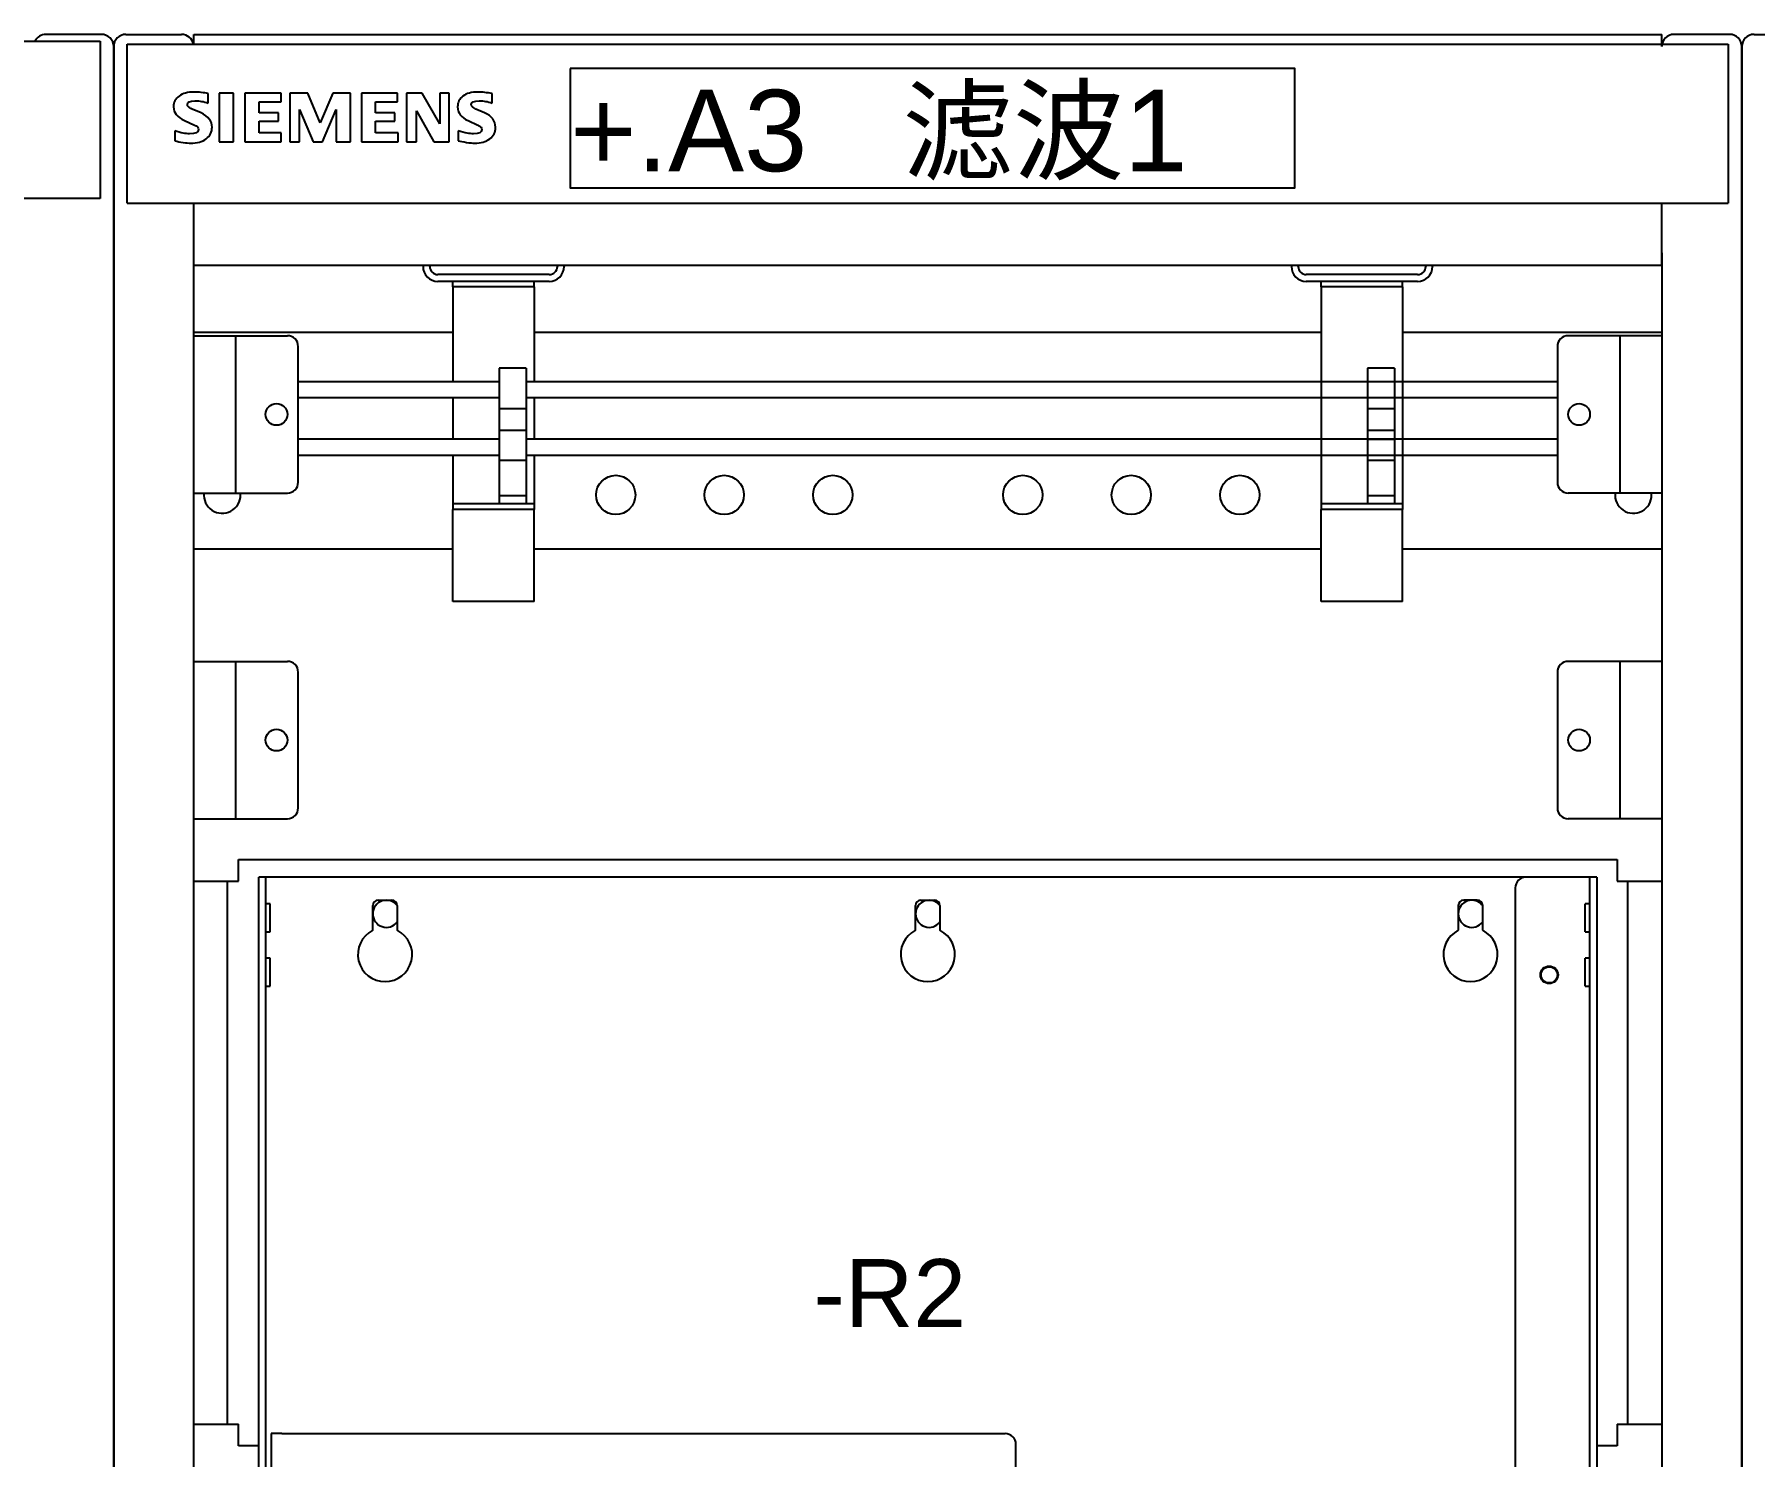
# Model space of a CAD drawing. Header units: inches. Extents: x 0 to 420, y 0 to 297.
# Drawn here: x 152.8 to 203.5, y 197.2 to 239.1 of the extents above; entities that cross this region are included whole.
import ezdxf
from ezdxf.enums import TextEntityAlignment as Align

# ---------------------------------------------------------------- set-up
doc = ezdxf.new("R2010")
doc.units = ezdxf.units.IN
doc.layers.add('Default', color=7, linetype='Continuous')
doc.layers.add('DV1_Default', color=7, linetype='Continuous')
doc.styles.add('SEACAD_arial_ttf', font='arial.ttf', dxfattribs={"height": 0.2})

# ---------------------------------------------------------------- blocks, each defined once
blk = doc.blocks.new('SE')
at = {"layer": 'DV1_Default', "color": 7, "linetype": 'Continuous', "ltscale": 25.4}
for p, q in [((107.545, 238.932), (154.745, 238.932)), ((154.785, 239.132), (153.145, 239.132)), ((154.785, 239.132), (153.145, 239.132)), ((154.745, 238.932), (154.745, 234.292)), ((155.505, 239.132), (157.145, 239.132)), ((155.505, 239.132), (157.145, 239.132)), ((157.505, 239.132), (200.785, 239.132)), ((157.505, 238.841), (157.505, 239.132)), ((200.785, 238.772), (200.785, 239.132)), ((202.785, 239.132), (201.145, 239.132)), ((202.785, 239.132), (201.145, 239.132)), ((203.505, 239.132), (205.145, 239.132)), ((203.505, 239.132), (205.145, 239.132)), ((155.145, 238.772), (155.145, 63.492)), ((155.145, 238.772), (155.145, 235.761)), ((155.145, 63.492), (155.145, 238.772)), ((155.145, 238.772), (155.145, 235.761)), ((155.145, 238.772), (155.145, 63.492)), ((155.145, 238.772), (155.145, 235.761)), ((155.539, 234.161), (155.539, 238.841)), ((155.539, 238.841), (202.739, 238.841)), ((202.739, 238.841), (202.739, 234.161)), ((203.145, 238.772), (203.145, 63.492)), ((203.145, 238.772), (203.145, 235.761)), ((203.145, 63.492), (203.145, 238.772)), ((203.145, 238.772), (203.145, 235.761)), ((203.145, 238.772), (203.145, 63.492)), ((203.145, 238.772), (203.145, 235.761)), ((203.145, 63.492), (203.145, 238.772)), ((203.145, 238.772), (203.145, 235.761)), ((157.931, 237.108), (157.931, 237.386)), ((158.677, 237.401), (158.255, 237.401)), ((158.255, 237.401), (158.255, 235.961)), ((158.677, 235.961), (158.677, 237.401)), ((160.087, 237.401), (159.016, 237.401)), ((159.016, 237.401), (159.016, 235.961)), ((160.087, 237.142), (160.087, 237.401)), ((160.865, 237.401), (160.342, 237.401)), ((160.342, 237.401), (160.342, 235.961)), ((161.234, 236.525), (160.865, 237.401)), ((161.607, 237.401), (161.234, 236.525)), ((162.126, 237.401), (161.607, 237.401)), ((162.126, 235.961), (162.126, 237.401)), ((163.516, 237.401), (162.449, 237.401)), ((162.449, 237.401), (162.449, 235.961)), ((163.516, 237.142), (163.516, 237.401)), ((164.244, 237.401), (163.776, 237.401)), ((163.776, 237.401), (163.776, 235.961)), ((164.762, 236.495), (164.244, 237.401)), ((165.04, 237.401), (164.762, 237.401)), ((164.762, 237.401), (164.762, 236.495)), ((165.04, 235.961), (165.04, 237.401)), ((166.302, 237.108), (166.302, 237.386)), ((157.722, 236.818), (157.462, 236.932)), ((159.439, 236.818), (159.439, 237.142)), ((159.439, 237.142), (160.087, 237.142)), ((160.621, 235.961), (160.621, 236.914)), ((160.621, 236.914), (161.025, 235.961)), ((161.299, 235.961), (161.707, 236.914)), ((161.707, 236.914), (161.707, 235.961)), ((162.868, 236.818), (162.868, 237.142)), ((162.868, 237.142), (163.516, 237.142)), ((164.069, 235.961), (164.069, 236.88)), ((164.069, 236.88), (164.587, 235.961)), ((166.077, 236.818), (165.818, 236.932)), ((157.234, 236.59), (157.527, 236.46)), ((160.004, 236.818), (159.439, 236.818)), ((159.439, 236.232), (159.439, 236.575)), ((159.439, 236.575), (160.004, 236.575)), ((160.004, 236.575), (160.004, 236.818)), ((163.437, 236.818), (162.868, 236.818)), ((162.868, 236.232), (162.868, 236.575)), ((162.868, 236.575), (163.437, 236.575)), ((163.437, 236.575), (163.437, 236.818)), ((165.593, 236.59), (165.882, 236.46)), ((156.944, 236.286), (156.944, 235.992)), ((158.255, 235.961), (158.677, 235.961)), ((159.016, 235.961), (160.087, 235.961)), ((160.087, 236.232), (159.439, 236.232)), ((160.087, 235.961), (160.087, 236.232)), ((160.342, 235.961), (160.621, 235.961)), ((161.025, 235.961), (161.299, 235.961)), ((161.707, 235.961), (162.126, 235.961)), ((162.449, 235.961), (163.536, 235.961)), ((163.536, 236.232), (162.868, 236.232)), ((163.536, 235.961), (163.536, 236.232)), ((163.776, 235.961), (164.069, 235.961)), ((164.587, 235.961), (165.04, 235.961)), ((165.3, 236.286), (165.3, 235.992)), ((154.745, 234.292), (107.545, 234.292)), ((155.539, 234.161), (202.739, 234.161)), ((157.505, 232.692), (157.505, 234.161)), ((200.785, 232.692), (200.785, 234.161)), ((157.505, 232.332), (157.505, 232.692)), ((157.505, 69.572), (157.505, 232.692)), ((157.505, 232.332), (200.785, 232.332)), ((164.265, 232.332), (164.265, 232.292)), ((164.465, 232.292), (164.465, 232.332)), ((168.225, 232.332), (168.225, 232.292)), ((168.425, 232.332), (168.425, 232.292)), ((189.865, 232.332), (189.865, 232.292)), ((190.065, 232.292), (190.065, 232.332)), ((193.825, 232.332), (193.825, 232.292)), ((194.025, 232.332), (194.025, 232.292)), ((200.785, 232.332), (200.785, 232.692)), ((200.785, 232.692), (200.785, 69.572)), ((167.985, 232.052), (164.705, 232.052)), ((167.985, 231.852), (164.705, 231.852)), ((165.145, 231.692), (165.145, 231.852)), ((167.545, 231.692), (167.545, 231.852)), ((193.585, 232.052), (190.305, 232.052)), ((193.585, 231.852), (190.305, 231.852)), ((190.745, 231.692), (190.745, 231.852)), ((193.145, 231.692), (193.145, 231.852)), ((167.545, 231.692), (165.145, 231.692)), ((165.145, 231.692), (165.145, 231.532)), ((165.145, 231.532), (165.145, 228.905)), ((167.545, 231.692), (167.545, 231.532)), ((167.545, 231.532), (167.545, 228.905)), ((193.145, 231.692), (190.745, 231.692)), ((190.745, 231.692), (190.745, 231.532)), ((190.745, 231.532), (190.745, 225.452)), ((193.145, 231.692), (193.145, 231.532)), ((193.145, 231.532), (193.145, 225.452)), ((157.505, 230.356), (165.145, 230.356)), ((157.505, 230.252), (158.585, 230.252)), ((158.585, 230.252), (158.745, 230.252)), ((158.745, 230.252), (159.065, 230.252)), ((158.745, 225.612), (158.745, 230.252)), ((159.065, 230.252), (160.265, 230.252)), ((167.545, 230.356), (190.745, 230.356)), ((193.145, 230.356), (200.785, 230.356)), ((199.225, 230.252), (198.025, 230.252)), ((199.545, 230.252), (199.225, 230.252)), ((199.705, 230.252), (199.545, 230.252)), ((199.545, 230.252), (199.545, 225.612)), ((200.785, 230.252), (199.705, 230.252)), ((160.585, 225.932), (160.585, 229.932)), ((197.705, 229.932), (197.705, 225.932)), ((166.505, 229.292), (166.505, 228.092)), ((167.305, 229.292), (166.505, 229.292)), ((167.305, 229.292), (167.305, 228.092)), ((192.105, 229.292), (192.105, 228.092)), ((192.905, 229.292), (192.105, 229.292)), ((192.905, 229.292), (192.905, 228.092)), ((160.585, 228.905), (166.505, 228.905)), ((167.305, 228.905), (197.705, 228.905)), ((160.585, 228.425), (166.505, 228.425)), ((165.145, 228.425), (165.145, 227.207)), ((167.305, 228.425), (197.705, 228.425)), ((167.545, 228.425), (167.545, 227.207)), ((166.505, 228.092), (166.505, 227.452)), ((167.305, 228.092), (166.505, 228.092)), ((167.305, 228.092), (167.305, 227.452)), ((192.105, 228.092), (192.105, 227.452)), ((192.905, 228.092), (192.105, 228.092)), ((192.905, 228.092), (192.905, 227.452)), ((160.585, 227.207), (166.505, 227.207)), ((166.505, 227.452), (166.505, 227.196)), ((167.305, 227.452), (166.505, 227.452)), ((166.505, 227.196), (166.505, 226.572)), ((167.305, 227.452), (167.305, 227.196)), ((167.305, 227.207), (197.705, 227.207)), ((167.305, 227.196), (167.305, 226.572)), ((192.105, 227.452), (192.105, 227.196)), ((192.905, 227.452), (192.105, 227.452)), ((192.105, 227.196), (192.105, 226.572)), ((192.905, 227.196), (192.105, 227.196)), ((192.905, 227.452), (192.905, 227.196)), ((192.905, 227.196), (192.905, 226.572)), ((160.585, 226.727), (166.505, 226.727)), ((165.145, 226.727), (165.145, 225.452)), ((167.305, 226.727), (197.705, 226.727)), ((167.545, 226.727), (167.545, 225.452)), ((166.505, 226.572), (166.505, 225.532)), ((167.305, 226.572), (166.505, 226.572)), ((167.305, 226.572), (167.305, 225.532)), ((192.105, 226.572), (192.105, 225.532)), ((192.905, 226.572), (192.105, 226.572)), ((192.905, 226.572), (192.905, 225.532)), ((157.505, 225.612), (158.585, 225.612)), ((158.585, 225.612), (158.745, 225.612)), ((158.745, 225.612), (159.065, 225.612)), ((159.065, 225.612), (160.265, 225.612)), ((165.145, 225.452), (165.145, 225.292)), ((166.505, 225.292), (165.145, 225.292)), ((165.145, 225.292), (165.145, 225.132)), ((166.505, 225.532), (166.505, 225.292)), ((167.305, 225.532), (166.505, 225.532)), ((167.305, 225.292), (166.505, 225.292)), ((167.305, 225.532), (167.305, 225.292)), ((167.545, 225.292), (167.305, 225.292)), ((167.545, 225.452), (167.545, 225.292)), ((167.545, 225.292), (167.545, 225.132)), ((190.745, 225.452), (190.745, 225.292)), ((192.105, 225.292), (190.745, 225.292)), ((190.745, 225.292), (190.745, 225.132)), ((192.105, 225.532), (192.105, 225.292)), ((192.905, 225.532), (192.105, 225.532)), ((192.905, 225.292), (192.105, 225.292)), ((192.905, 225.532), (192.905, 225.292)), ((193.145, 225.292), (192.905, 225.292)), ((193.145, 225.452), (193.145, 225.292)), ((193.145, 225.292), (193.145, 225.132)), ((199.225, 225.612), (198.025, 225.612)), ((199.545, 225.612), (199.225, 225.612)), ((199.705, 225.612), (199.545, 225.612)), ((200.785, 225.612), (199.705, 225.612)), ((165.145, 222.412), (165.145, 225.132)), ((167.545, 225.132), (165.145, 225.132)), ((167.545, 222.412), (167.545, 225.132)), ((193.145, 225.132), (190.745, 225.132)), ((190.745, 222.412), (190.745, 225.132)), ((193.145, 222.412), (193.145, 225.132)), ((165.145, 223.956), (157.505, 223.956)), ((190.745, 223.956), (167.545, 223.956)), ((200.785, 223.956), (193.145, 223.956)), ((167.545, 222.412), (165.145, 222.412)), ((193.145, 222.412), (190.745, 222.412)), ((157.505, 220.652), (158.585, 220.652)), ((158.585, 220.652), (158.745, 220.652)), ((158.745, 220.652), (159.065, 220.652)), ((158.745, 216.012), (158.745, 220.652)), ((159.065, 220.652), (160.265, 220.652)), ((199.225, 220.652), (198.025, 220.652)), ((199.545, 220.652), (199.225, 220.652)), ((199.705, 220.652), (199.545, 220.652)), ((199.545, 220.652), (199.545, 216.012)), ((200.785, 220.652), (199.705, 220.652)), ((160.585, 216.332), (160.585, 220.332)), ((197.705, 220.332), (197.705, 216.332)), ((157.505, 216.012), (158.585, 216.012)), ((158.585, 216.012), (158.745, 216.012)), ((158.745, 216.012), (159.065, 216.012)), ((159.065, 216.012), (160.265, 216.012)), ((199.225, 216.012), (198.025, 216.012)), ((199.545, 216.012), (199.225, 216.012)), ((199.705, 216.012), (199.545, 216.012)), ((200.785, 216.012), (199.705, 216.012)), ((158.825, 214.172), (158.825, 214.812)), ((158.825, 214.812), (199.465, 214.812)), ((199.465, 214.812), (199.465, 214.172)), ((157.505, 214.172), (157.68, 214.172)), ((157.68, 214.172), (158.132, 214.172)), ((158.132, 214.172), (158.317, 214.172)), ((158.317, 214.172), (158.505, 214.172)), ((158.505, 214.172), (158.825, 214.172)), ((158.505, 198.172), (158.505, 214.172)), ((159.625, 214.292), (159.425, 214.292)), ((159.425, 213.972), (159.425, 214.292)), ((159.625, 214.292), (159.625, 213.972)), ((159.785, 214.292), (159.625, 214.292)), ((196.785, 214.292), (159.785, 214.292)), ((198.505, 214.292), (196.785, 214.292)), ((198.665, 214.292), (198.505, 214.292)), ((198.665, 213.972), (198.665, 214.292)), ((198.865, 214.292), (198.665, 214.292)), ((198.865, 214.292), (198.865, 213.972)), ((199.465, 214.172), (199.785, 214.172)), ((199.785, 214.172), (199.972, 214.172)), ((199.785, 198.172), (199.785, 214.172)), ((199.972, 214.172), (200.157, 214.172)), ((200.157, 214.172), (200.61, 214.172)), ((200.61, 214.172), (200.785, 214.172)), ((159.425, 131.732), (159.425, 213.972)), ((159.625, 213.972), (159.625, 131.732)), ((159.761, 213.504), (159.625, 213.504)), ((159.761, 212.68), (159.761, 213.504)), ((162.945, 213.612), (163.345, 213.612)), ((178.945, 213.612), (179.345, 213.612)), ((195.345, 213.612), (194.945, 213.612)), ((196.465, 213.972), (196.465, 180.484)), ((198.529, 212.68), (198.529, 213.504)), ((198.665, 213.504), (198.529, 213.504)), ((198.665, 183.972), (198.665, 213.972)), ((198.865, 213.972), (198.865, 183.972)), ((162.785, 212.726), (162.785, 213.452)), ((163.505, 213.452), (163.505, 212.726)), ((178.785, 212.726), (178.785, 213.452)), ((179.505, 213.452), (179.505, 212.726)), ((194.785, 213.452), (194.785, 212.726)), ((195.505, 212.726), (195.505, 213.452)), ((159.625, 212.68), (159.761, 212.68)), ((198.529, 212.68), (198.665, 212.68)), ((159.761, 211.904), (159.625, 211.904)), ((159.761, 211.08), (159.761, 211.904)), ((198.529, 211.08), (198.529, 211.904)), ((198.665, 211.904), (198.529, 211.904)), ((159.625, 211.08), (159.761, 211.08)), ((198.529, 211.08), (198.665, 211.08)), ((157.505, 198.172), (157.68, 198.172)), ((157.68, 198.172), (158.132, 198.172)), ((158.132, 198.172), (158.317, 198.172)), ((158.317, 198.172), (158.505, 198.172)), ((158.505, 198.172), (158.825, 198.172)), ((158.825, 197.532), (158.825, 198.172)), ((159.785, 197.892), (159.785, 195.332)), ((160.105, 197.892), (159.785, 197.892)), ((160.105, 197.892), (181.425, 197.892)), ((199.465, 198.172), (199.785, 198.172)), ((199.465, 198.172), (199.465, 197.532)), ((199.785, 198.172), (199.972, 198.172)), ((199.972, 198.172), (200.157, 198.172)), ((200.157, 198.172), (200.61, 198.172)), ((200.61, 198.172), (200.785, 198.172)), ((159.425, 197.532), (158.825, 197.532)), ((181.745, 180.532), (181.745, 197.572)), ((199.465, 197.532), (198.865, 197.532))]:
    blk.add_line(p, q, dxfattribs=at)
blk.add_lwpolyline([(168.604, 238.124), (168.604, 234.611), (189.967, 234.611), (189.967, 238.124), (168.604, 238.124)], dxfattribs=at)
for centre, radius in [((159.945, 227.932), 0.32), ((198.345, 227.932), 0.32), ((169.945, 225.556), 0.58), ((173.145, 225.556), 0.58), ((176.345, 225.556), 0.58), ((181.945, 225.556), 0.58), ((185.145, 225.556), 0.58), ((188.345, 225.556), 0.58), ((159.945, 218.332), 0.32), ((198.345, 218.332), 0.32), ((197.465, 211.412), 0.26), ((197.465, 211.412), 0.24)]:
    blk.add_circle(centre, radius, dxfattribs=at)
for centre, radius, start, end in [((153.145, 238.772), 0.36, 90, 153.6122), ((153.145, 238.772), 0.36, 90, 153.6122), ((154.785, 238.772), 0.36, 0, 90), ((154.785, 238.772), 0.36, 0, 90), ((155.505, 238.772), 0.36, 90, 180), ((155.505, 238.772), 0.36, 90, 180), ((157.145, 238.772), 0.36, 11.0221, 90), ((157.145, 238.772), 0.36, 11.0221, 90), ((201.145, 238.772), 0.36, 90, 180), ((201.145, 238.772), 0.36, 90, 180), ((202.785, 238.772), 0.36, 0, 90), ((202.785, 238.772), 0.36, 0, 90), ((203.505, 238.772), 0.36, 90, 180), ((203.505, 238.772), 0.36, 90, 180), ((164.705, 232.292), 0.44, 180, 270), ((164.705, 232.292), 0.24, 180, 270), ((167.985, 232.292), 0.44, 270, 360), ((167.985, 232.292), 0.24, 270, 360), ((190.305, 232.292), 0.44, 180, 270), ((190.305, 232.292), 0.24, 180, 270), ((193.585, 232.292), 0.44, 270, 360), ((193.585, 232.292), 0.24, 270, 360), ((160.265, 229.932), 0.32, 0, 90), ((198.025, 229.932), 0.32, 90, 180), ((160.265, 225.932), 0.32, 270, 360), ((198.025, 225.932), 0.32, 180, 270), ((158.345, 225.556), 0.54, 174.0475, 360), ((158.345, 225.556), 0.54, 0, 5.9525), ((199.945, 225.556), 0.54, 174.0475, 360), ((199.945, 225.556), 0.54, 0, 5.9525), ((160.265, 220.332), 0.32, 0, 90), ((198.025, 220.332), 0.32, 90, 180), ((160.265, 216.332), 0.32, 270, 360), ((198.025, 216.332), 0.32, 180, 270), ((196.785, 213.972), 0.32, 90, 180), ((162.945, 213.452), 0.16, 90, 180), ((163.185, 213.212), 0.4, 36.8699, 323.1301), ((163.345, 213.452), 0.16, 0, 90), ((178.945, 213.452), 0.16, 90, 180), ((179.185, 213.212), 0.4, 36.8699, 323.1301), ((179.345, 213.452), 0.16, 0, 90), ((194.945, 213.452), 0.16, 90, 180), ((195.185, 213.212), 0.4, 36.8699, 323.1301), ((195.345, 213.452), 0.16, 0, 90), ((163.145, 212.012), 0.8, 116.7437, 63.2563), ((179.145, 212.012), 0.8, 116.7437, 63.2563), ((195.145, 212.012), 0.8, 116.7437, 63.2563), ((181.425, 197.572), 0.32, 0, 90)]:
    blk.add_arc(centre, radius, start, end, dxfattribs=at)
for points, knots in [([(157.931, 237.386), (157.801, 237.416), (157.662, 237.432), (157.512, 237.432), (157.329, 237.432), (157.183, 237.393), (157.074, 237.316)], [0, 0, 0, 0, 0.475386, 0.475386, 0.475386, 1, 1, 1, 1]), ([(166.302, 237.386), (166.157, 237.416), (166.017, 237.432), (165.883, 237.432), (165.695, 237.432), (165.548, 237.393), (165.442, 237.316)], [0, 0, 0, 0, 0.473229, 0.473229, 0.473229, 1, 1, 1, 1]), ([(157.074, 237.316), (156.965, 237.238), (156.91, 237.131), (156.91, 236.994), (156.91, 236.826), (157.018, 236.691), (157.234, 236.59)], [0, 0, 0, 0, 0.403683, 0.403683, 0.403683, 1, 1, 1, 1]), ([(157.348, 236.993), (157.328, 237.011), (157.318, 237.034), (157.318, 237.062), (157.318, 237.136), (157.392, 237.173), (157.542, 237.173), (157.614, 237.173), (157.679, 237.168), (157.739, 237.159)], [0, 0, 0, 0, 0.207098, 0.207098, 0.207098, 0.997947, 0.997947, 0.997947, 1, 1, 1, 1]), ([(165.442, 237.316), (165.337, 237.238), (165.284, 237.131), (165.284, 236.994), (165.284, 236.821), (165.387, 236.687), (165.593, 236.59)], [0, 0, 0, 0, 0.404744, 0.404744, 0.404744, 1, 1, 1, 1]), ([(165.818, 236.932), (165.731, 236.973), (165.688, 237.016), (165.688, 237.062), (165.688, 237.136), (165.765, 237.173), (165.917, 237.173), (165.986, 237.173), (166.05, 237.168), (166.109, 237.159)], [0, 0, 0, 0, 0.393505, 0.393505, 0.393505, 0.997995, 0.997995, 0.997995, 1, 1, 1, 1]), ([(156.944, 235.992), (157.021, 235.977), (157.104, 235.962), (157.194, 235.948), (157.284, 235.934), (157.357, 235.927), (157.413, 235.927), (157.606, 235.927), (157.76, 235.97), (157.874, 236.056), (157.989, 236.142), (158.045, 236.256), (158.045, 236.395), (158.045, 236.576), (157.937, 236.716), (157.722, 236.818)], [0, 0, 0, 0, 0.526228, 0.526228, 0.526228, 0.984525, 0.984525, 0.984525, 0.98961, 0.98961, 0.98961, 0.993829, 0.993829, 0.993829, 1, 1, 1, 1]), ([(157.527, 236.46), (157.604, 236.432), (157.642, 236.389), (157.642, 236.331), (157.642, 236.244), (157.555, 236.202), (157.382, 236.202), (157.273, 236.202), (157.127, 236.23), (156.944, 236.286)], [0, 0, 0, 0, 0.354975, 0.354975, 0.354975, 0.995347, 0.995347, 0.995347, 1, 1, 1, 1]), ([(165.882, 236.46), (165.93, 236.432), (165.961, 236.411), (165.975, 236.397), (165.989, 236.383), (165.996, 236.362), (165.996, 236.331), (165.996, 236.244), (165.916, 236.202), (165.753, 236.202), (165.654, 236.202), (165.503, 236.23), (165.3, 236.286)], [0, 0, 0, 0, 0.600141, 0.600141, 0.600141, 0.99168, 0.99168, 0.99168, 0.995195, 0.995195, 0.995195, 1, 1, 1, 1]), ([(166.233, 236.053), (166.345, 236.136), (166.401, 236.251), (166.401, 236.395), (166.401, 236.487), (166.375, 236.568), (166.323, 236.639)], [0, 0, 0, 0, 0.60814, 0.60814, 0.60814, 1, 1, 1, 1]), ([(165.549, 235.95), (165.647, 235.935), (165.725, 235.927), (165.783, 235.927), (165.972, 235.927), (166.122, 235.969), (166.233, 236.053)], [0, 0, 0, 0, 0.327653, 0.327653, 0.327653, 1, 1, 1, 1])]:
    blk.add_open_spline(points, degree=3, knots=knots, dxfattribs=at)
for points in [[(157.462, 236.932), (157.406, 236.955), (157.368, 236.976), (157.348, 236.993)], [(157.739, 237.159), (157.798, 237.15), (157.863, 237.133), (157.931, 237.108)], [(166.109, 237.159), (166.169, 237.15), (166.234, 237.133), (166.302, 237.108)], [(166.323, 236.639), (166.271, 236.71), (166.188, 236.77), (166.077, 236.818)], [(165.3, 235.992), (165.368, 235.979), (165.451, 235.965), (165.549, 235.95)]]:
    blk.add_open_spline(points, degree=3, dxfattribs=at)
at = {"layer": 'DV1_Default', "color": 7, "linetype": 'Continuous', "ltscale": 25.4, "style": 'SEACAD_arial_ttf'}
for s, height, p in [('+.A3   滤波1', 2.4, (168.604, 237.499)), ('-R2', 2, (175.773, 203.032))]:
    blk.add_text(s, height=height, dxfattribs=at).set_placement(p, align=Align.TOP_LEFT)

msp = doc.modelspace()

# ---------------------------------------------------------------- block references
at = {"layer": 'Default'}
msp.add_blockref('SE', (0, 0), dxfattribs=at)

doc.saveas('drawing.dxf')
